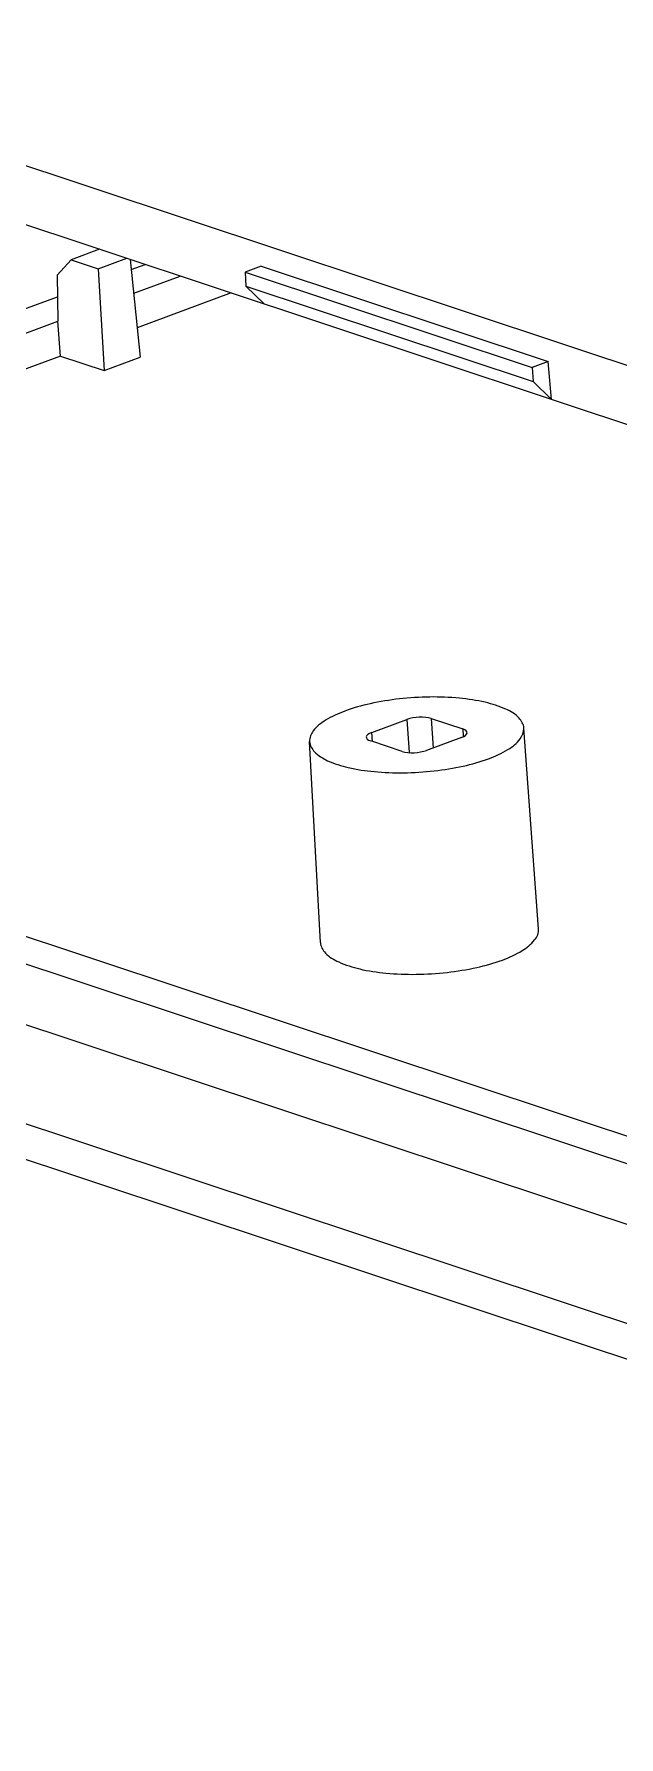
# Model space of a CAD drawing. Header units: millimetres. Extents: x 1751 to 2112, y -224 to 27.
# Drawn here: x 1811.7 to 1823.96, y -198.94 to -163.25 of the extents above; entities that cross this region are included whole.
import ezdxf

# ---------------------------------------------------------------- set-up
doc = ezdxf.new("R2010")
doc.units = ezdxf.units.MM

# ---------------------------------------------------------------- blocks, each defined once
blk = doc.blocks.new('*u4')
at = {"color": 7, "linetype": 'Continuous'}
for p, q in [((-55.568, 7.287), (7.275, -13.588)), ((-54.804, 5.655), (8.038, -15.22)), ((-31.229, -2.643), (-31.555, -2.999)), ((-30.564, -2.397), (-31.229, -2.643)), ((-31.229, -2.643), (-30.599, -2.852)), ((-30.599, -2.852), (-29.934, -2.606)), ((-29.852, -2.633), (-29.618, -4.913)), ((-29.828, -2.867), (-29.506, -2.748)), ((-31.555, -2.999), (-31.537, -4.075)), ((-30.599, -2.852), (-30.457, -5.224)), ((-29.771, -3.422), (-28.688, -3.02)), ((-26.806, -2.792), (-27.177, -2.93)), ((-27.177, -2.93), (-27.156, -3.257)), ((-27.177, -2.93), (-20.492, -5.15)), ((-26.806, -2.792), (-20.121, -5.013)), ((-32.794, -3.966), (-31.547, -3.504)), ((-27.5, -3.415), (-29.689, -4.226)), ((-27.156, -3.257), (-26.726, -3.672)), ((-27.156, -3.257), (-20.471, -5.478)), ((-32.737, -4.52), (-31.536, -4.075)), ((-31.472, -4.886), (-31.536, -4.075)), ((-31.472, -4.886), (-32.654, -5.324)), ((-31.472, -4.886), (-30.457, -5.224)), ((-30.457, -5.224), (-29.618, -4.913)), ((-20.121, -5.013), (-20.492, -5.15)), ((-20.492, -5.15), (-20.471, -5.478)), ((-20.04, -5.893), (-20.121, -5.013)), ((-20.471, -5.478), (-20.04, -5.893)), ((8.973, -32.106), (-53.868, -11.231)), ((-54.795, -11.562), (8.082, -32.449)), ((-55.479, -12.748), (7.399, -33.635)), ((-24.223, -13.647), (-23.407, -13.345)), ((-23.407, -13.345), (-23.359, -14.117)), ((-22.843, -13.324), (-22.801, -14.013)), ((-22.843, -13.324), (-22.108, -13.568)), ((-25.424, -18.542), (-25.675, -13.861)), ((-23.517, -14.09), (-24.252, -13.846)), ((-24.207, -13.861), (-24.223, -13.647)), ((-22.137, -13.767), (-22.953, -14.069)), ((-22.108, -13.568), (-22.099, -13.747)), ((-20.347, -18.222), (-20.685, -13.547)), ((7.541, -35.994), (-55.424, -15.078)), ((8.182, -37.042), (-54.783, -16.126))]:
    blk.add_line(p, q, dxfattribs=at)
for centre, ratio, start_param, end_param in [((-23.14, -13.434), 0.348297, 0.711868, 2.282588), ((-23.955, -13.736), 0.348245, 2.282679, 3.853399), ((-22.405, -13.678), 0.348245, 5.424271, 6.994991), ((-23.22, -13.98), 0.348297, -2.429725, -0.859004)]:
    blk.add_ellipse(centre, major_axis=(0.399, 0.025), ratio=ratio, start_param=start_param, end_param=end_param, dxfattribs=at)
for points, start_tangent, end_tangent in [([(-20.685, -13.547), (-20.8, -13.312), (-21.106, -13.107), (-21.586, -12.948), (-22.187, -12.852), (-22.876, -12.824), (-23.584, -12.868), (-24.262, -12.981), (-24.851, -13.152)], (-0.0763, 0.997085), (-0.9377, -0.347446)), ([(-24.851, -13.152), (-25.305, -13.367), (-25.588, -13.611), (-25.675, -13.861)], (-0.9377, -0.347446), (0.054998, -0.998486)), ([(-25.675, -13.861), (-25.56, -14.101), (-25.254, -14.307), (-24.774, -14.466), (-24.173, -14.562), (-23.484, -14.589), (-22.776, -14.545), (-22.098, -14.433), (-21.509, -14.262)], (0.054998, -0.998486), (0.9377, 0.347446)), ([(-21.509, -14.262), (-21.055, -14.046), (-20.772, -13.802), (-20.685, -13.552), (-20.685, -13.547)], (0.9377, 0.347446), (-0.0763, 0.997085)), ([(-21.185, -18.949), (-20.723, -18.73), (-20.435, -18.482), (-20.346, -18.227), (-20.347, -18.222)], (0.9377, 0.347446), (-0.076297, 0.997085)), ([(-25.424, -18.542), (-25.306, -18.786), (-24.995, -18.995), (-24.507, -19.157), (-23.896, -19.255), (-23.194, -19.282), (-22.474, -19.237), (-21.784, -19.123), (-21.185, -18.949)], (0.054995, -0.998487), (0.9377, 0.347446))]:
    blk.add_spline(points, degree=3, dxfattribs=dict(at, start_tangent=start_tangent, end_tangent=end_tangent))
blk = doc.blocks.new('*u6')
blk.add_blockref('*u4', (-12.622, 37.162))

msp = doc.modelspace()

# ---------------------------------------------------------------- block references
at = {"xscale": 0.9, "yscale": 0.9, "zscale": 0.9}
msp.add_blockref('*u6', (1851.941, -199.046), dxfattribs=at)

doc.saveas('drawing.dxf')
